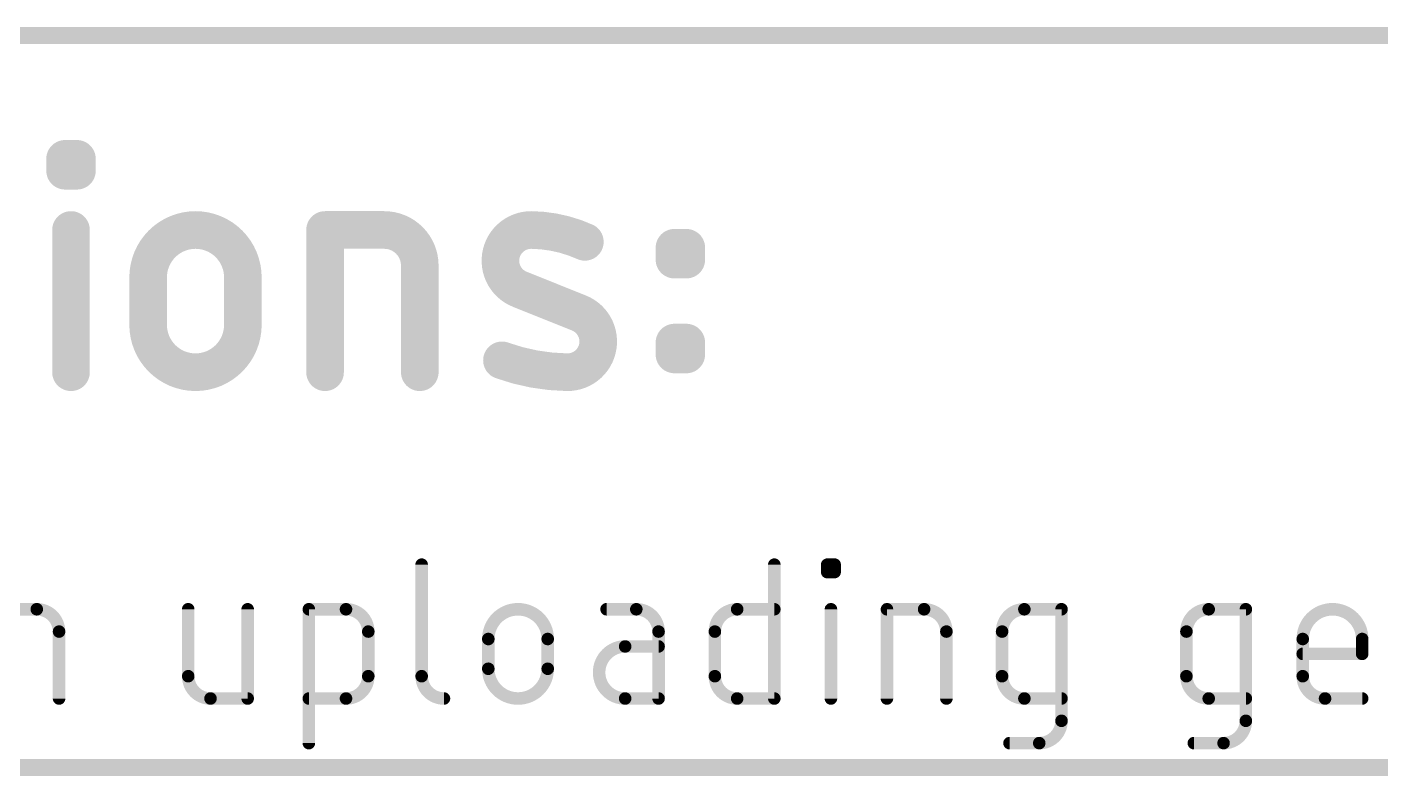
# Model space of a CAD drawing. Extents: x -17 to 92, y -61 to 85.
# Drawn here: x 21.87 to 38.32, y -19.15 to -10.06 of the extents above; entities that cross this region are included whole.
import ezdxf

# ---------------------------------------------------------------- set-up
doc = ezdxf.new("R2010")
doc.units = 0
doc.layers.add('51', color=253, linetype='CONTINUOUS')

msp = doc.modelspace()

# ---------------------------------------------------------------- linework, layer by layer
at = {"layer": '51'}
for points, const_width in [([(-10.16, -10.16), (91.44, -10.16)], 0.2032), ([(22.3307, -11.8025), (22.3307, -11.6586)], 0.4572), ([(22.3307, -11.6586), (22.4746, -11.6586)], 0.4572), ([(22.4746, -11.6586), (22.4746, -11.8025)], 0.4572), ([(22.4746, -11.8025), (22.3307, -11.8025)], 0.4572), ([(22.4026, -14.2494), (22.4026, -12.5222)], 0.4572), ([(25.4905, -14.2494), (25.4905, -12.5222)], 0.4572), ([(25.4905, -12.5222), (26.2102, -12.5222)], 0.4572), ([(29.7376, -12.882), (29.7376, -12.7381)], 0.4572), ([(29.7376, -12.7381), (29.8815, -12.7381)], 0.4572), ([(29.8815, -12.882), (29.7376, -12.882)], 0.4572), ([(29.8815, -12.7381), (29.8815, -12.882)], 0.4572), ([(26.642, -12.954), (26.642, -14.2494)], 0.4572), ([(23.3402, -13.6737), (23.3402, -13.0979)], 0.4572), ([(24.4916, -13.0979), (24.4916, -13.6737)], 0.4572), ([(28.5765, -13.5297), (27.8568, -13.2419)], 0.4572), ([(29.7376, -14.0335), (29.7376, -13.8896)], 0.4572), ([(29.7376, -13.8896), (29.8815, -13.8896)], 0.4572), ([(29.8815, -14.0335), (29.7376, -14.0335)], 0.4572), ([(29.8815, -13.8896), (29.8815, -14.0335)], 0.4572), ([(26.6648, -16.5862), (26.6648, -17.9409)], 0.1524), ([(30.9514, -16.5862), (30.9514, -18.2118)], 0.1524), ([(31.5944, -16.6765), (31.5944, -16.5862)], 0.1524), ([(31.5944, -16.5862), (31.6848, -16.5862)], 0.1524), ([(31.6848, -16.6765), (31.5944, -16.6765)], 0.1524), ([(31.6848, -16.5862), (31.6848, -16.6765)], 0.1524), ([(21.5349, -17.1281), (21.9865, -17.1281)], 0.1524), ([(23.8275, -17.1281), (23.8275, -17.9409)], 0.1524), ([(24.55, -18.2118), (24.55, -17.1281)], 0.1524), ([(25.2937, -18.7537), (25.2937, -17.1281)], 0.1524), ([(25.2937, -17.1281), (25.7453, -17.1281)], 0.1524), ([(29.2737, -17.1281), (28.9124, -17.1281)], 0.1524), ([(30.4999, -17.1281), (30.9514, -17.1281)], 0.1524), ([(31.6396, -18.2118), (31.6396, -17.1281)], 0.1524), ([(32.3204, -18.2118), (32.3204, -17.1281)], 0.1524), ([(32.3204, -17.1281), (32.772, -17.1281)], 0.1524), ([(33.9908, -17.1281), (34.4424, -17.1281)], 0.1524), ([(34.4424, -17.1281), (34.4424, -18.4827)], 0.1524), ([(36.2313, -17.1281), (36.6829, -17.1281)], 0.1524), ([(36.6829, -17.1281), (36.6829, -18.4827)], 0.1524), ([(22.2574, -17.399), (22.2574, -18.2118)], 0.1524), ([(26.0162, -17.399), (26.0162, -17.9409)], 0.1524), ([(27.4748, -17.8506), (27.4748, -17.4893)], 0.1524), ([(28.1972, -17.4893), (28.1972, -17.8506)], 0.1524), ([(29.5446, -18.2118), (29.5446, -17.399)], 0.1524), ([(30.2289, -17.9409), (30.2289, -17.399)], 0.1524), ([(33.0429, -17.399), (33.0429, -18.2118)], 0.1524), ([(33.7199, -17.9409), (33.7199, -17.399)], 0.1524), ([(35.9604, -17.9409), (35.9604, -17.399)], 0.1524), ([(37.3745, -17.9409), (37.3745, -17.4893)], 0.1524), ([(38.097, -17.4893), (38.097, -17.6699)], 0.1524), ([(29.5446, -17.5796), (29.1382, -17.5796)], 0.1524), ([(38.097, -17.6699), (37.3745, -17.6699)], 0.1524), ([(24.0984, -18.2118), (24.55, -18.2118)], 0.1524), ([(25.7453, -18.2118), (25.2937, -18.2118)], 0.1524), ([(29.1382, -18.2118), (29.5446, -18.2118)], 0.1524), ([(30.9514, -18.2118), (30.4999, -18.2118)], 0.1524), ([(34.4424, -18.2118), (33.9908, -18.2118)], 0.1524), ([(36.6829, -18.2118), (36.2313, -18.2118)], 0.1524), ([(38.097, -18.2118), (37.6455, -18.2118)], 0.1524), ([(34.1715, -18.7537), (33.8102, -18.7537)], 0.1524), ([(36.4119, -18.7537), (36.0507, -18.7537)], 0.1524), ([(-10.16, -19.05), (91.44, -19.05)], 0.2032)]:
    msp.add_lwpolyline(points, dxfattribs=dict(at, const_width=const_width))
for points, const_width in [([(22.445, -11.6586, 1), (22.2164, -11.6586)], 0.2286), ([(22.3307, -11.5443, 1), (22.3307, -11.7729)], 0.2286), ([(22.5889, -11.6586, 1), (22.3603, -11.6586)], 0.2286), ([(22.4746, -11.7729, 1), (22.4746, -11.5443)], 0.2286), ([(22.3307, -11.6882, 1), (22.3307, -11.9168)], 0.2286), ([(22.4746, -11.9168, 1), (22.4746, -11.6882)], 0.2286), ([(22.2164, -11.8025, 1), (22.445, -11.8025)], 0.2286), ([(22.3603, -11.8025, 1), (22.5889, -11.8025)], 0.2286), ([(22.5169, -12.5222, 1), (22.2883, -12.5222)], 0.2286), ([(24.4916, -13.0979, 1), (23.3402, -13.0979)], 0.4572), ([(25.6048, -12.5222, 1), (25.3762, -12.5222)], 0.2286), ([(25.4905, -12.4079, 1), (25.4905, -12.6365)], 0.2286), ([(26.642, -12.954, 0.4142), (26.2102, -12.5222)], 0.4572), ([(26.2102, -12.4079, 1), (26.2102, -12.6365)], 0.2286), ([(26.2102, -12.6365, 1), (26.2102, -12.4079)], 0.2286), ([(28.0008, -12.5222, 0.8318), (27.8568, -13.2419)], 0.4572), ([(28.0024, -12.4079, 1), (27.9991, -12.6365)], 0.2286), ([(28.6485, -12.6661, 0.1025), (28.0008, -12.5222)], 0.4572), ([(27.9991, -12.6365, 1), (28.0024, -12.4079)], 0.2286), ([(28.6015, -12.7704, 1), (28.6954, -12.5619)], 0.2286), ([(29.8519, -12.7381, 1), (29.6233, -12.7381)], 0.2286), ([(29.7376, -12.6238, 1), (29.7376, -12.8524)], 0.2286), ([(29.7376, -12.7677, 1), (29.7376, -12.9963)], 0.2286), ([(29.9958, -12.7381, 1), (29.7672, -12.7381)], 0.2286), ([(29.8815, -12.8524, 1), (29.8815, -12.6238)], 0.2286), ([(29.8815, -12.9963, 1), (29.8815, -12.7677)], 0.2286), ([(26.7563, -12.954, 1), (26.5277, -12.954)], 0.2286), ([(29.6233, -12.882, 1), (29.8519, -12.882)], 0.2286), ([(29.7672, -12.882, 1), (29.9958, -12.882)], 0.2286), ([(23.4545, -13.0979, 1), (23.2259, -13.0979)], 0.2286), ([(23.2259, -13.0979, 1), (23.4545, -13.0979)], 0.2286), ([(24.6059, -13.0979, 1), (24.3773, -13.0979)], 0.2286), ([(24.3773, -13.0979, 1), (24.6059, -13.0979)], 0.2286), ([(26.5277, -12.954, 1), (26.7563, -12.954)], 0.2286), ([(27.8993, -13.1357, 1), (27.8144, -13.348)], 0.2286), ([(27.8144, -13.348, 1), (27.8993, -13.1357)], 0.2286), ([(28.4326, -14.2494, 0.8318), (28.5765, -13.5297)], 0.4572), ([(28.6189, -13.4236, 1), (28.534, -13.6359)], 0.2286), ([(28.534, -13.6359, 1), (28.6189, -13.4236)], 0.2286), ([(23.3401, -13.6737, 1), (24.4916, -13.6737)], 0.4572), ([(23.4544, -13.6737, 1), (23.2258, -13.6737)], 0.2286), ([(24.6059, -13.6737, 1), (24.3773, -13.6737)], 0.2286), ([(23.2259, -13.6737, 1), (23.4545, -13.6737)], 0.2286), ([(24.3773, -13.6737, 1), (24.6059, -13.6737)], 0.2286), ([(29.8519, -13.8896, 1), (29.6233, -13.8896)], 0.2286), ([(29.7376, -13.7753, 1), (29.7376, -14.0039)], 0.2286), ([(29.7376, -13.9192, 1), (29.7376, -14.1478)], 0.2286), ([(29.9958, -13.8896, 1), (29.7672, -13.8896)], 0.2286), ([(29.8815, -14.0039, 1), (29.8815, -13.7753)], 0.2286), ([(29.8815, -14.1478, 1), (29.8815, -13.9192)], 0.2286), ([(27.6796, -13.9979, 1), (27.6022, -14.213)], 0.2286), ([(27.6409, -14.1055, 0.083), (28.4326, -14.2494)], 0.4572), ([(29.6233, -14.0335, 1), (29.8519, -14.0335)], 0.2286), ([(29.7672, -14.0335, 1), (29.9958, -14.0335)], 0.2286), ([(22.2883, -14.2494, 1), (22.5169, -14.2494)], 0.2286), ([(25.3762, -14.2494, 1), (25.6048, -14.2494)], 0.2286), ([(26.5277, -14.2494, 1), (26.7563, -14.2494)], 0.2286), ([(28.4342, -14.1351, 1), (28.4309, -14.3637)], 0.2286), ([(28.4309, -14.3637, 1), (28.4342, -14.1351)], 0.2286), ([(26.7029, -16.5862, 1), (26.6267, -16.5862)], 0.0762), ([(30.9895, -16.5862, 1), (30.9133, -16.5862)], 0.0762), ([(31.6325, -16.5862, 1), (31.5563, -16.5862)], 0.0762), ([(31.5944, -16.5481, 1), (31.5944, -16.6243)], 0.0762), ([(31.5944, -16.6384, 1), (31.5944, -16.7146)], 0.0762), ([(31.7229, -16.5862, 1), (31.6467, -16.5862)], 0.0762), ([(31.6848, -16.6243, 1), (31.6848, -16.5481)], 0.0762), ([(31.6848, -16.7146, 1), (31.6848, -16.6384)], 0.0762), ([(31.5563, -16.6765, 1), (31.6325, -16.6765)], 0.0762), ([(31.6467, -16.6765, 1), (31.7229, -16.6765)], 0.0762), ([(21.9865, -17.09, 1), (21.9864, -17.1662)], 0.0762), ([(22.2574, -17.399, 0.4142), (21.9865, -17.1281)], 0.1524), ([(21.9865, -17.1662, 1), (21.9865, -17.09)], 0.0762), ([(23.8656, -17.1281, 1), (23.7894, -17.1281)], 0.0762), ([(24.5881, -17.1281, 1), (24.5119, -17.1281)], 0.0762), ([(25.3318, -17.1281, 1), (25.2556, -17.1281)], 0.0762), ([(25.2937, -17.09, 1), (25.2937, -17.1662)], 0.0762), ([(26.0162, -17.399, 0.4142), (25.7453, -17.1281)], 0.1524), ([(25.7453, -17.09, 1), (25.7453, -17.1662)], 0.0762), ([(25.7453, -17.1662, 1), (25.7453, -17.09)], 0.0762), ([(28.1972, -17.4893, 1), (27.4748, -17.4893)], 0.1524), ([(28.9124, -17.09, 1), (28.9124, -17.1662)], 0.0762), ([(29.5446, -17.399, 0.4142), (29.2737, -17.1281)], 0.1524), ([(29.2737, -17.09, 1), (29.2737, -17.1662)], 0.0762), ([(29.2737, -17.1662, 1), (29.2737, -17.09)], 0.0762), ([(30.4999, -17.1281, 0.4142), (30.2289, -17.399)], 0.1524), ([(30.4999, -17.09, 1), (30.4999, -17.1662)], 0.0762), ([(30.4999, -17.1662, 1), (30.4999, -17.09)], 0.0762), ([(30.9514, -17.1662, 1), (30.9514, -17.09)], 0.0762), ([(31.6777, -17.1281, 1), (31.6015, -17.1281)], 0.0762), ([(32.3585, -17.1281, 1), (32.2823, -17.1281)], 0.0762), ([(32.3204, -17.09, 1), (32.3204, -17.1662)], 0.0762), ([(33.0429, -17.399, 0.4142), (32.772, -17.1281)], 0.1524), ([(32.772, -17.09, 1), (32.772, -17.1662)], 0.0762), ([(32.772, -17.1662, 1), (32.772, -17.09)], 0.0762), ([(33.9908, -17.1281, 0.4142), (33.7199, -17.399)], 0.1524), ([(33.9908, -17.09, 1), (33.9908, -17.1662)], 0.0762), ([(33.9908, -17.1662, 1), (33.9908, -17.09)], 0.0762), ([(34.4805, -17.1281, 1), (34.4043, -17.1281)], 0.0762), ([(34.4424, -17.1662, 1), (34.4424, -17.09)], 0.0762), ([(36.2313, -17.1281, 0.4142), (35.9604, -17.399)], 0.1524), ([(36.2313, -17.09, 1), (36.2313, -17.1662)], 0.0762), ([(36.2313, -17.1662, 1), (36.2313, -17.09)], 0.0762), ([(36.721, -17.1281, 1), (36.6448, -17.1281)], 0.0762), ([(36.6829, -17.1662, 1), (36.6829, -17.09)], 0.0762), ([(38.097, -17.4893, 1), (37.3745, -17.4893)], 0.1524), ([(22.2955, -17.399, 1), (22.2193, -17.399)], 0.0762), ([(22.2193, -17.399, 1), (22.2955, -17.399)], 0.0762), ([(26.0543, -17.399, 1), (25.9781, -17.399)], 0.0762), ([(25.9781, -17.399, 1), (26.0543, -17.399)], 0.0762), ([(27.5129, -17.4893, 1), (27.4367, -17.4893)], 0.0762), ([(28.2353, -17.4893, 1), (28.1591, -17.4893)], 0.0762), ([(29.5827, -17.399, 1), (29.5065, -17.399)], 0.0762), ([(29.5065, -17.399, 1), (29.5827, -17.399)], 0.0762), ([(30.267, -17.399, 1), (30.1908, -17.399)], 0.0762), ([(30.1908, -17.399, 1), (30.267, -17.399)], 0.0762), ([(33.081, -17.399, 1), (33.0048, -17.399)], 0.0762), ([(33.0048, -17.399, 1), (33.081, -17.399)], 0.0762), ([(33.758, -17.399, 1), (33.6818, -17.399)], 0.0762), ([(33.6818, -17.399, 1), (33.758, -17.399)], 0.0762), ([(35.9985, -17.399, 1), (35.9223, -17.399)], 0.0762), ([(35.9223, -17.399, 1), (35.9985, -17.399)], 0.0762), ([(37.4126, -17.4893, 1), (37.3364, -17.4893)], 0.0762), ([(38.1351, -17.4893, 1), (38.0589, -17.4893)], 0.0762), ([(27.4367, -17.4893, 1), (27.5129, -17.4893)], 0.0762), ([(28.1591, -17.4893, 1), (28.2353, -17.4893)], 0.0762), ([(29.1382, -17.5796, 1), (29.1382, -18.2118)], 0.1524), ([(29.1382, -17.5415, 1), (29.1382, -17.6177)], 0.0762), ([(29.1382, -17.6177, 1), (29.1382, -17.5415)], 0.0762), ([(29.5446, -17.6177, 1), (29.5446, -17.5415)], 0.0762), ([(37.3364, -17.4893, 1), (37.4126, -17.4893)], 0.0762), ([(37.3745, -17.6318, 1), (37.3745, -17.708)], 0.0762), ([(38.0589, -17.4893, 1), (38.1351, -17.4893)], 0.0762), ([(38.097, -17.708, 1), (38.097, -17.6318)], 0.0762), ([(38.0589, -17.6699, 1), (38.1351, -17.6699)], 0.0762), ([(23.8275, -17.9409, 0.4142), (24.0984, -18.2118)], 0.1524), ([(23.8656, -17.9409, 1), (23.7894, -17.9409)], 0.0762), ([(23.7894, -17.9409, 1), (23.8656, -17.9409)], 0.0762), ([(25.7453, -18.2118, 0.4142), (26.0162, -17.9409)], 0.1524), ([(26.0543, -17.9409, 1), (25.9781, -17.9409)], 0.0762), ([(25.9781, -17.9409, 1), (26.0543, -17.9409)], 0.0762), ([(26.6648, -17.9409, 0.4142), (26.9357, -18.2118)], 0.1524), ([(26.7029, -17.9409, 1), (26.6267, -17.9409)], 0.0762), ([(26.6267, -17.9409, 1), (26.7029, -17.9409)], 0.0762), ([(27.4748, -17.8506, 1), (28.1972, -17.8506)], 0.1524), ([(27.5129, -17.8506, 1), (27.4367, -17.8506)], 0.0762), ([(27.4367, -17.8506, 1), (27.5129, -17.8506)], 0.0762), ([(28.2353, -17.8506, 1), (28.1591, -17.8506)], 0.0762), ([(28.1591, -17.8506, 1), (28.2353, -17.8506)], 0.0762), ([(30.2289, -17.9409, 0.4142), (30.4999, -18.2118)], 0.1524), ([(30.267, -17.9409, 1), (30.1908, -17.9409)], 0.0762), ([(30.1908, -17.9409, 1), (30.267, -17.9409)], 0.0762), ([(33.7199, -17.9409, 0.4142), (33.9908, -18.2118)], 0.1524), ([(33.758, -17.9409, 1), (33.6818, -17.9409)], 0.0762), ([(33.6818, -17.9409, 1), (33.758, -17.9409)], 0.0762), ([(35.9604, -17.9409, 0.4142), (36.2313, -18.2118)], 0.1524), ([(35.9985, -17.9409, 1), (35.9223, -17.9409)], 0.0762), ([(35.9223, -17.9409, 1), (35.9985, -17.9409)], 0.0762), ([(37.3745, -17.9409, 0.4142), (37.6455, -18.2118)], 0.1524), ([(37.4126, -17.9409, 1), (37.3364, -17.9409)], 0.0762), ([(37.3364, -17.9409, 1), (37.4126, -17.9409)], 0.0762), ([(22.2193, -18.2118, 1), (22.2955, -18.2118)], 0.0762), ([(24.0984, -18.1737, 1), (24.0984, -18.2499)], 0.0762), ([(24.0984, -18.2499, 1), (24.0984, -18.1737)], 0.0762), ([(24.5119, -18.2118, 1), (24.5881, -18.2118)], 0.0762), ([(24.55, -18.2499, 1), (24.55, -18.1737)], 0.0762), ([(25.2937, -18.1737, 1), (25.2937, -18.2499)], 0.0762), ([(25.7453, -18.1737, 1), (25.7453, -18.2499)], 0.0762), ([(25.7453, -18.2499, 1), (25.7453, -18.1737)], 0.0762), ([(26.9357, -18.2499, 1), (26.9357, -18.1737)], 0.0762), ([(29.1382, -18.1737, 1), (29.1382, -18.2499)], 0.0762), ([(29.1382, -18.2499, 1), (29.1382, -18.1737)], 0.0762), ([(29.5065, -18.2118, 1), (29.5827, -18.2118)], 0.0762), ([(29.5446, -18.2499, 1), (29.5446, -18.1737)], 0.0762), ([(30.4999, -18.1737, 1), (30.4999, -18.2499)], 0.0762), ([(30.4999, -18.2499, 1), (30.4999, -18.1737)], 0.0762), ([(30.9133, -18.2118, 1), (30.9895, -18.2118)], 0.0762), ([(30.9514, -18.2499, 1), (30.9514, -18.1737)], 0.0762), ([(31.6015, -18.2118, 1), (31.6777, -18.2118)], 0.0762), ([(32.2823, -18.2118, 1), (32.3585, -18.2118)], 0.0762), ([(33.0048, -18.2118, 1), (33.081, -18.2118)], 0.0762), ([(33.9908, -18.1737, 1), (33.9908, -18.2499)], 0.0762), ([(33.9908, -18.2499, 1), (33.9908, -18.1737)], 0.0762), ([(34.4424, -18.2499, 1), (34.4424, -18.1737)], 0.0762), ([(36.2313, -18.1737, 1), (36.2313, -18.2499)], 0.0762), ([(36.2313, -18.2499, 1), (36.2313, -18.1737)], 0.0762), ([(36.6829, -18.2499, 1), (36.6829, -18.1737)], 0.0762), ([(37.6455, -18.1737, 1), (37.6455, -18.2499)], 0.0762), ([(37.6455, -18.2499, 1), (37.6455, -18.1737)], 0.0762), ([(38.097, -18.2499, 1), (38.097, -18.1737)], 0.0762), ([(34.1715, -18.7537, 0.4142), (34.4424, -18.4827)], 0.1524), ([(34.4805, -18.4827, 1), (34.4043, -18.4827)], 0.0762), ([(36.4119, -18.7537, 0.4142), (36.6829, -18.4827)], 0.1524), ([(36.721, -18.4827, 1), (36.6448, -18.4827)], 0.0762), ([(34.4043, -18.4827, 1), (34.4805, -18.4827)], 0.0762), ([(36.6448, -18.4827, 1), (36.721, -18.4827)], 0.0762), ([(25.2556, -18.7537, 1), (25.3318, -18.7537)], 0.0762), ([(33.8102, -18.7156, 1), (33.8102, -18.7918)], 0.0762), ([(34.1715, -18.7156, 1), (34.1715, -18.7918)], 0.0762), ([(34.1715, -18.7918, 1), (34.1715, -18.7156)], 0.0762), ([(36.0507, -18.7156, 1), (36.0507, -18.7918)], 0.0762), ([(36.4119, -18.7156, 1), (36.4119, -18.7918)], 0.0762), ([(36.4119, -18.7918, 1), (36.4119, -18.7156)], 0.0762)]:
    msp.add_lwpolyline(points, format="xyb", dxfattribs=dict(at, const_width=const_width))

doc.saveas('drawing.dxf')
